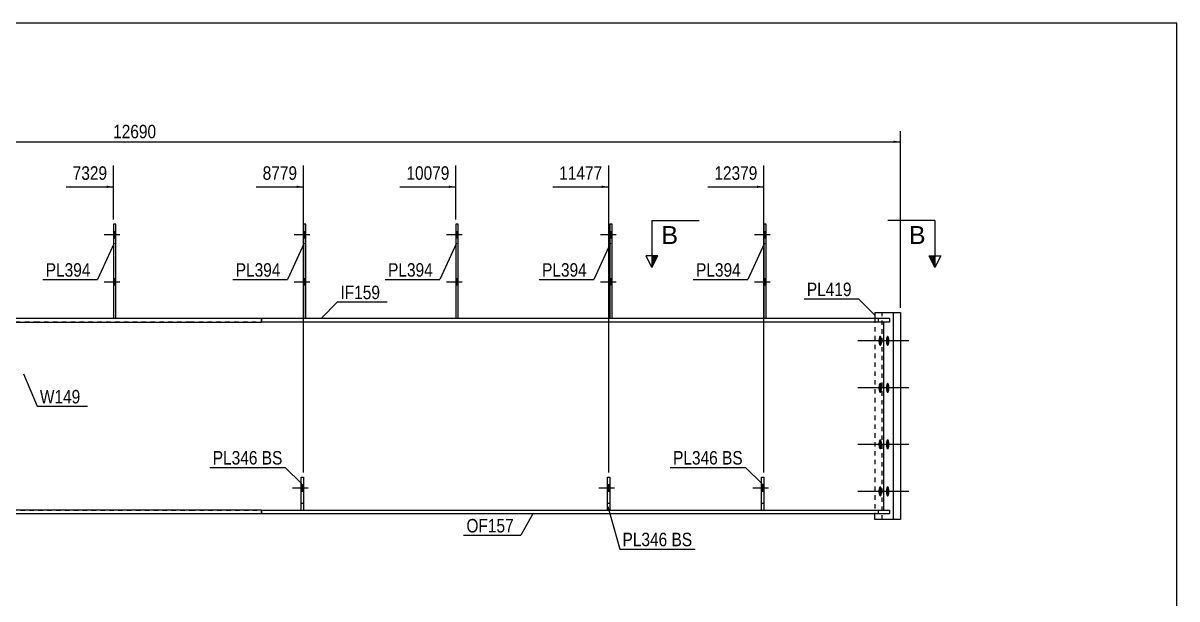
# Model space of a CAD drawing. Header units: millimetres. Extents: x -320 to 83, y -173 to 104.
# Drawn here: x -162.5 to 82.5, y -18.9 to 103.5 of the extents above; entities that cross this region are included whole.
import ezdxf

# ---------------------------------------------------------------- set-up
doc = ezdxf.new("R2010")
doc.units = ezdxf.units.MM
doc.linetypes.add('DXK_LINE_DOT1', pattern=[1.8814, 0.9407, -0.9407])
doc.linetypes.add('DXK_LINE_DOT2', pattern=[3.9198, 1.9599, -1.9599])
doc.styles.add('Arial', font='ARIAL.TTF', dxfattribs={"height": 0.2})
doc.styles.add('Arial Narrow', font='ARIALN.TTF', dxfattribs={"height": 0.2})

# ---------------------------------------------------------------- blocks, each defined once
blk = doc.blocks.new('Unknown-624482571-1210')
at = {"color": 5, "linetype": 'Continuous'}
for p, q in [((82.51, 103.54), (-317.49, 103.54)), ((82.51, -173.46), (82.51, 103.54))]:
    blk.add_line(p, q, dxfattribs=at)
blk = doc.blocks.new('Part-624482571-1328 - 1262')
at = {"color": 2, "linetype": 'Continuous'}
for p, q in [((-70.1, 60.8), (-70.6, 60.8)), ((-70.6, 60.8), (-70.6, 40.8)), ((-70.1, 40.8), (-70.1, 60.8))]:
    blk.add_line(p, q, dxfattribs=at)
at = {"color": 7, "linetype": 'DXK_LINE_DOT1'}
blk.add_line((-70.6, 40.8), (-70.1, 40.8), dxfattribs=at)
blk = doc.blocks.new('Part-624482571-1450 - 1262')
at = {"color": 2, "linetype": 'Continuous'}
for p, q in [((-111.9, 0), (-86.65, 0)), ((-111.9, 0), (-111.9, -0.8)), ((-86.55, 0), (-54.3, 0)), ((-54.2, 0), (-21.6, 0)), ((-21.5, 0), (21.49, 0)), ((21.49, 0), (21.49, -0.8)), ((-86.65, -0.8), (-111.9, -0.8)), ((-54.3, -0.8), (-86.55, -0.8)), ((-21.6, -0.8), (-54.2, -0.8)), ((21.49, -0.8), (-21.5, -0.8))]:
    blk.add_line(p, q, dxfattribs=at)
at = {"color": 7, "linetype": 'DXK_LINE_DOT1'}
blk.add_line((19.11, -0.8), (19.11, 0), dxfattribs=at)
blk = doc.blocks.new('Bolt-624482571-1265 - 1262')
at = {"linetype": 'Continuous'}
for points in [[(-4.7, 57.8), (-4.7, 59.2), (-5.2, 59.2), (-5.2, 57.8)], [(-4.7, 57.8), (-4.7, 59.2), (-5.2, 59.2), (-5.2, 57.8)], [(-4.7, 47.8), (-4.7, 49.2), (-5.2, 49.2), (-5.2, 47.8)], [(-4.7, 47.8), (-4.7, 49.2), (-5.2, 49.2), (-5.2, 47.8)]]:
    blk.add_hatch(color=3, dxfattribs=at).paths.add_polyline_path(points)
at = {"color": 3, "linetype": 'Continuous'}
for p, q in [((-4.7, 59.2), (-5.2, 59.2)), ((-4.7, 59.2), (-5.2, 59.2)), ((-3.9, 58.5), (-7.2, 58.5)), ((-3.9, 58.5), (-7.2, 58.5)), ((-4.7, 57.8), (-5.2, 57.8)), ((-4.7, 57.8), (-5.2, 57.8)), ((-4.7, 49.2), (-5.2, 49.2)), ((-4.7, 49.2), (-5.2, 49.2)), ((-3.9, 48.5), (-7.2, 48.5)), ((-3.9, 48.5), (-7.2, 48.5)), ((-4.7, 47.8), (-5.2, 47.8)), ((-4.7, 47.8), (-5.2, 47.8))]:
    blk.add_line(p, q, dxfattribs=at)
blk = doc.blocks.new('Part-624482571-1395 - 1262')
at = {"color": 2, "linetype": 'Continuous'}
for p, q in [((18.34, 42), (18.34, 40.8)), ((18.34, 42), (23.84, 42)), ((22.26, 42), (22.26, -2)), ((23.84, 42), (23.84, -2)), ((18.34, -2), (18.34, -0.8)), ((23.84, -2), (18.34, -2))]:
    blk.add_line(p, q, dxfattribs=at)
at = {"color": 7, "linetype": 'DXK_LINE_DOT1'}
for p, q in [((19.92, -2), (19.92, 42)), ((18.34, 40.8), (18.34, -0.8))]:
    blk.add_line(p, q, dxfattribs=at)
blk = doc.blocks.new('Bolt-624482571-1268 - 1262')
at = {"linetype": 'Continuous'}
for points in [[(-102.45, 57.8), (-102.45, 59.2), (-102.95, 59.2), (-102.95, 57.8)], [(-102.45, 57.8), (-102.45, 59.2), (-102.95, 59.2), (-102.95, 57.8)], [(-102.45, 47.8), (-102.45, 49.2), (-102.95, 49.2), (-102.95, 47.8)], [(-102.45, 47.8), (-102.45, 49.2), (-102.95, 49.2), (-102.95, 47.8)]]:
    blk.add_hatch(color=3, dxfattribs=at).paths.add_polyline_path(points)
at = {"color": 3, "linetype": 'Continuous'}
for p, q in [((-102.45, 59.2), (-102.95, 59.2)), ((-102.45, 59.2), (-102.95, 59.2)), ((-101.65, 58.5), (-104.95, 58.5)), ((-101.65, 58.5), (-104.95, 58.5)), ((-102.45, 57.8), (-102.95, 57.8)), ((-102.45, 57.8), (-102.95, 57.8)), ((-102.45, 49.2), (-102.95, 49.2)), ((-102.45, 49.2), (-102.95, 49.2)), ((-101.65, 48.5), (-104.95, 48.5)), ((-101.65, 48.5), (-104.95, 48.5)), ((-102.45, 47.8), (-102.95, 47.8)), ((-102.45, 47.8), (-102.95, 47.8))]:
    blk.add_line(p, q, dxfattribs=at)
blk = doc.blocks.new('Bolt-624482571-1518 - 1262')
at = {"linetype": 'Continuous'}
for points in [[(19.9, 36), (19.89, 35.77), (19.87, 35.55), (19.83, 35.35), (19.77, 35.18), (19.71, 35.05), (19.63, 34.95), (19.55, 34.91), (19.47, 34.91), (19.39, 34.95), (19.32, 35.05), (19.25, 35.18), (19.2, 35.35), (19.16, 35.55), (19.13, 35.77), (19.12, 36), (19.13, 36.23), (19.16, 36.45), (19.2, 36.65), (19.25, 36.82), (19.32, 36.95), (19.39, 37.05), (19.47, 37.09), (19.55, 37.09), (19.63, 37.05), (19.71, 36.95), (19.77, 36.82), (19.83, 36.65), (19.87, 36.45), (19.89, 36.23)], [(21.46, 36), (21.45, 35.77), (21.43, 35.55), (21.39, 35.35), (21.34, 35.18), (21.27, 35.05), (21.2, 34.95), (21.12, 34.91), (21.04, 34.91), (20.97, 34.95), (20.89, 35.05), (20.83, 35.18), (20.78, 35.35), (20.74, 35.55), (20.71, 35.77), (20.7, 36), (20.71, 36.23), (20.74, 36.45), (20.78, 36.65), (20.83, 36.82), (20.89, 36.95), (20.97, 37.05), (21.04, 37.09), (21.12, 37.09), (21.2, 37.05), (21.27, 36.95), (21.34, 36.82), (21.39, 36.65), (21.43, 36.45), (21.45, 36.23)], [(19.9, 26), (19.89, 25.77), (19.87, 25.55), (19.83, 25.35), (19.77, 25.18), (19.71, 25.05), (19.63, 24.95), (19.55, 24.91), (19.47, 24.91), (19.39, 24.95), (19.32, 25.05), (19.25, 25.18), (19.2, 25.35), (19.16, 25.55), (19.13, 25.77), (19.12, 26), (19.13, 26.23), (19.16, 26.45), (19.2, 26.65), (19.25, 26.82), (19.32, 26.95), (19.39, 27.05), (19.47, 27.09), (19.55, 27.09), (19.63, 27.05), (19.71, 26.95), (19.77, 26.82), (19.83, 26.65), (19.87, 26.45), (19.89, 26.23)], [(21.46, 26), (21.45, 25.77), (21.43, 25.55), (21.39, 25.35), (21.34, 25.18), (21.27, 25.05), (21.2, 24.95), (21.12, 24.91), (21.04, 24.91), (20.97, 24.95), (20.89, 25.05), (20.83, 25.18), (20.78, 25.35), (20.74, 25.55), (20.71, 25.77), (20.7, 26), (20.71, 26.23), (20.74, 26.45), (20.78, 26.65), (20.83, 26.82), (20.89, 26.95), (20.97, 27.05), (21.04, 27.09), (21.12, 27.09), (21.2, 27.05), (21.27, 26.95), (21.34, 26.82), (21.39, 26.65), (21.43, 26.45), (21.45, 26.23)], [(19.9, 14), (19.89, 13.77), (19.87, 13.55), (19.83, 13.35), (19.77, 13.18), (19.71, 13.05), (19.63, 12.95), (19.55, 12.91), (19.47, 12.91), (19.39, 12.95), (19.32, 13.05), (19.25, 13.18), (19.2, 13.35), (19.16, 13.55), (19.13, 13.77), (19.12, 14), (19.13, 14.23), (19.16, 14.45), (19.2, 14.65), (19.25, 14.82), (19.32, 14.95), (19.39, 15.05), (19.47, 15.09), (19.55, 15.09), (19.63, 15.05), (19.71, 14.95), (19.77, 14.82), (19.83, 14.65), (19.87, 14.45), (19.89, 14.23)], [(21.46, 14), (21.45, 13.77), (21.43, 13.55), (21.39, 13.35), (21.34, 13.18), (21.27, 13.05), (21.2, 12.95), (21.12, 12.91), (21.04, 12.91), (20.97, 12.95), (20.89, 13.05), (20.83, 13.18), (20.78, 13.35), (20.74, 13.55), (20.71, 13.77), (20.7, 14), (20.71, 14.23), (20.74, 14.45), (20.78, 14.65), (20.83, 14.82), (20.89, 14.95), (20.97, 15.05), (21.04, 15.09), (21.12, 15.09), (21.2, 15.05), (21.27, 14.95), (21.34, 14.82), (21.39, 14.65), (21.43, 14.45), (21.45, 14.23)], [(19.9, 4), (19.89, 3.77), (19.87, 3.55), (19.83, 3.35), (19.77, 3.18), (19.71, 3.05), (19.63, 2.95), (19.55, 2.91), (19.47, 2.91), (19.39, 2.95), (19.32, 3.05), (19.25, 3.18), (19.2, 3.35), (19.16, 3.55), (19.13, 3.77), (19.12, 4), (19.13, 4.23), (19.16, 4.45), (19.2, 4.65), (19.25, 4.82), (19.32, 4.95), (19.39, 5.05), (19.47, 5.09), (19.55, 5.09), (19.63, 5.05), (19.71, 4.95), (19.77, 4.82), (19.83, 4.65), (19.87, 4.45), (19.89, 4.23)], [(21.46, 4), (21.45, 3.77), (21.43, 3.55), (21.39, 3.35), (21.34, 3.18), (21.27, 3.05), (21.2, 2.95), (21.12, 2.91), (21.04, 2.91), (20.97, 2.95), (20.89, 3.05), (20.83, 3.18), (20.78, 3.35), (20.74, 3.55), (20.71, 3.77), (20.7, 4), (20.71, 4.23), (20.74, 4.45), (20.78, 4.65), (20.83, 4.82), (20.89, 4.95), (20.97, 5.05), (21.04, 5.09), (21.12, 5.09), (21.2, 5.05), (21.27, 4.95), (21.34, 4.82), (21.39, 4.65), (21.43, 4.45), (21.45, 4.23)]]:
    blk.add_hatch(color=3, dxfattribs=at).paths.add_polyline_path(points)
at = {"color": 3, "linetype": 'Continuous'}
for p, q in [((24, 36), (14.77, 36)), ((25.57, 36), (16.34, 36)), ((24, 26), (14.77, 26)), ((25.57, 26), (16.34, 26)), ((24, 14), (14.77, 14)), ((25.57, 14), (16.34, 14)), ((24, 4), (14.77, 4)), ((25.57, 4), (16.34, 4))]:
    blk.add_line(p, q, dxfattribs=at)
blk = doc.blocks.new('Bolt-624482571-1269 - 1262')
at = {"linetype": 'Continuous'}
for points in [[(-142.8, 57.8), (-142.8, 59.2), (-143.3, 59.2), (-143.3, 57.8)], [(-142.8, 57.8), (-142.8, 59.2), (-143.3, 59.2), (-143.3, 57.8)], [(-142.8, 47.8), (-142.8, 49.2), (-143.3, 49.2), (-143.3, 47.8)], [(-142.8, 47.8), (-142.8, 49.2), (-143.3, 49.2), (-143.3, 47.8)]]:
    blk.add_hatch(color=3, dxfattribs=at).paths.add_polyline_path(points)
at = {"color": 3, "linetype": 'Continuous'}
for p, q in [((-142.8, 59.2), (-143.3, 59.2)), ((-142.8, 59.2), (-143.3, 59.2)), ((-142, 58.5), (-145.3, 58.5)), ((-142, 58.5), (-145.3, 58.5)), ((-142.8, 57.8), (-143.3, 57.8)), ((-142.8, 57.8), (-143.3, 57.8)), ((-142.8, 49.2), (-143.3, 49.2)), ((-142.8, 49.2), (-143.3, 49.2)), ((-142, 48.5), (-145.3, 48.5)), ((-142, 48.5), (-145.3, 48.5)), ((-142.8, 47.8), (-143.3, 47.8)), ((-142.8, 47.8), (-143.3, 47.8))]:
    blk.add_line(p, q, dxfattribs=at)
blk = doc.blocks.new('Part-624482571-1648 - 1262')
at = {"color": 7, "linetype": 'DXK_LINE_DOT1'}
for p, q in [((-103.45, 0), (-103.45, 7)), ((-103.45, 7), (-102.95, 7)), ((-102.95, 7), (-102.95, 0)), ((-103.45, 1.5), (-102.95, 1.5))]:
    blk.add_line(p, q, dxfattribs=at)
blk = doc.blocks.new('Part-624482571-1641 - 1262')
at = {"color": 7, "linetype": 'DXK_LINE_DOT1'}
for p, q in [((-5.7, 0), (-5.7, 7)), ((-5.7, 7), (-5.2, 7)), ((-5.2, 7), (-5.2, 0)), ((-5.7, 1.5), (-5.2, 1.5))]:
    blk.add_line(p, q, dxfattribs=at)
blk = doc.blocks.new('Part-624482571-1653 - 1262')
at = {"color": 2, "linetype": 'Continuous'}
for p, q in [((-103.45, 0), (-103.45, 7)), ((-103.45, 7), (-102.95, 7)), ((-102.95, 7), (-102.95, 0))]:
    blk.add_line(p, q, dxfattribs=at)
blk = doc.blocks.new('Bolt-624482571-1654 - 1262')
at = {"linetype": 'Continuous'}
blk.add_hatch(color=3, dxfattribs=at).paths.add_polyline_path([(-102.95, 4), (-102.95, 5.4), (-103.45, 5.4), (-103.45, 4)])
at = {"color": 3, "linetype": 'Continuous'}
for p, q in [((-102.95, 5.4), (-103.45, 5.4)), ((-102, 4.7), (-105.3, 4.7)), ((-102.95, 4), (-103.45, 4))]:
    blk.add_line(p, q, dxfattribs=at)
blk = doc.blocks.new('Part-624482571-1516 - 1262')
at = {"color": 2, "linetype": 'Continuous'}
for p, q in [((-111.9, 40.8), (-86.65, 40.8)), ((-111.9, 40.8), (-111.9, 40)), ((-86.65, 40), (-111.9, 40)), ((-86.55, 40.8), (-54.3, 40.8)), ((-54.3, 40), (-86.55, 40)), ((-54.2, 40.8), (-21.6, 40.8)), ((-21.6, 40), (-54.2, 40)), ((-21.5, 40.8), (21.49, 40.8)), ((21.49, 40), (-21.5, 40)), ((21.49, 40.8), (21.49, 40))]:
    blk.add_line(p, q, dxfattribs=at)
at = {"color": 7, "linetype": 'DXK_LINE_DOT1'}
blk.add_line((19.11, 40), (19.11, 40.8), dxfattribs=at)
blk = doc.blocks.new('Bolt-624482571-1329 - 1262')
at = {"linetype": 'Continuous'}
for points in [[(-70.1, 57.8), (-70.1, 59.2), (-70.6, 59.2), (-70.6, 57.8)], [(-70.1, 57.8), (-70.1, 59.2), (-70.6, 59.2), (-70.6, 57.8)], [(-70.1, 47.8), (-70.1, 49.2), (-70.6, 49.2), (-70.6, 47.8)], [(-70.1, 47.8), (-70.1, 49.2), (-70.6, 49.2), (-70.6, 47.8)]]:
    blk.add_hatch(color=3, dxfattribs=at).paths.add_polyline_path(points)
at = {"color": 3, "linetype": 'Continuous'}
for p, q in [((-70.1, 59.2), (-70.6, 59.2)), ((-70.1, 59.2), (-70.6, 59.2)), ((-69.3, 58.5), (-72.6, 58.5)), ((-69.3, 58.5), (-72.6, 58.5)), ((-70.1, 57.8), (-70.6, 57.8)), ((-70.1, 57.8), (-70.6, 57.8)), ((-70.1, 49.2), (-70.6, 49.2)), ((-70.1, 49.2), (-70.6, 49.2)), ((-69.3, 48.5), (-72.6, 48.5)), ((-69.3, 48.5), (-72.6, 48.5)), ((-70.1, 47.8), (-70.6, 47.8)), ((-70.1, 47.8), (-70.6, 47.8))]:
    blk.add_line(p, q, dxfattribs=at)
blk = doc.blocks.new('Bolt-624482571-1642 - 1262')
at = {"linetype": 'Continuous'}
blk.add_hatch(color=3, dxfattribs=at).paths.add_polyline_path([(-5.2, 4), (-5.2, 5.4), (-5.7, 5.4), (-5.7, 4)])
at = {"color": 3, "linetype": 'Continuous'}
for p, q in [((-5.2, 5.4), (-5.7, 5.4)), ((-4.25, 4.7), (-7.55, 4.7)), ((-5.2, 4), (-5.7, 4))]:
    blk.add_line(p, q, dxfattribs=at)
blk = doc.blocks.new('Part-624482571-1417 - 1262')
at = {"color": 2, "linetype": 'Continuous'}
for p, q in [((-204.35, -0.8), (-204.35, 0)), ((-159.35, 0), (-204.35, 0)), ((-127, 0), (-159.25, 0)), ((-111.9, 0), (-126.9, 0)), ((-111.9, -0.8), (-111.9, 0)), ((-159.35, -0.8), (-204.35, -0.8)), ((-127, -0.8), (-159.25, -0.8)), ((-111.9, -0.8), (-126.9, -0.8))]:
    blk.add_line(p, q, dxfattribs=at)
blk = doc.blocks.new('Part-624482571-1613 - 1262')
at = {"color": 2, "linetype": 'Continuous'}
for p, q in [((-204.35, 40.8), (-159.35, 40.8)), ((-204.35, 40.8), (-204.35, 40)), ((-204.35, 40), (-159.35, 40)), ((-159.25, 40.8), (-127, 40.8)), ((-159.25, 40), (-127, 40)), ((-126.9, 40.8), (-111.9, 40.8)), ((-126.9, 40), (-111.9, 40)), ((-111.9, 40), (-111.9, 40.8))]:
    blk.add_line(p, q, dxfattribs=at)
blk = doc.blocks.new('Part-624482571-1549 - 1262')
at = {"color": 2, "linetype": 'Continuous'}
for p, q in [((-142.8, 60.8), (-143.3, 60.8)), ((-143.3, 60.8), (-143.3, 40.8)), ((-142.8, 40.8), (-142.8, 60.8))]:
    blk.add_line(p, q, dxfattribs=at)
at = {"color": 7, "linetype": 'DXK_LINE_DOT1'}
blk.add_line((-143.3, 40.8), (-142.8, 40.8), dxfattribs=at)
blk = doc.blocks.new('Part-624482571-1472 - 1262')
at = {"color": 2, "linetype": 'Continuous'}
for p, q in [((-174.35, 40), (-174.35, 0)), ((20.27, 0), (20.27, 40))]:
    blk.add_line(p, q, dxfattribs=at)
at = {"color": 7, "linetype": 'DXK_LINE_DOT1'}
for p, q in [((-159.35, 40), (-174.35, 40)), ((-127, 40), (-159.25, 40)), ((-86.65, 40), (-126.9, 40)), ((-54.3, 40), (-86.55, 40)), ((-21.6, 40), (-54.2, 40)), ((20.27, 40), (-21.5, 40)), ((-174.35, 0), (-159.35, 0)), ((-159.25, 0), (-127, 0)), ((-126.9, 0), (-86.65, 0)), ((-86.55, 0), (-54.3, 0)), ((-54.2, 0), (-21.6, 0)), ((-21.5, 0), (20.27, 0))]:
    blk.add_line(p, q, dxfattribs=at)
blk = doc.blocks.new('Part-624482571-1554 - 1262')
at = {"color": 2, "linetype": 'Continuous'}
for p, q in [((-102.45, 60.8), (-102.95, 60.8)), ((-102.95, 60.8), (-102.95, 40.8)), ((-102.45, 40.8), (-102.45, 60.8))]:
    blk.add_line(p, q, dxfattribs=at)
at = {"color": 7, "linetype": 'DXK_LINE_DOT1'}
blk.add_line((-102.95, 40.8), (-102.45, 40.8), dxfattribs=at)
blk = doc.blocks.new('Part-624482571-1569 - 1262')
at = {"color": 2, "linetype": 'Continuous'}
for p, q in [((-4.7, 60.8), (-5.2, 60.8)), ((-5.2, 60.8), (-5.2, 40.8)), ((-4.7, 40.8), (-4.7, 60.8))]:
    blk.add_line(p, q, dxfattribs=at)
at = {"color": 7, "linetype": 'DXK_LINE_DOT1'}
blk.add_line((-5.2, 40.8), (-4.7, 40.8), dxfattribs=at)
blk = doc.blocks.new('Bolt-624482571-1655 - 1262')
at = {"color": 3, "linetype": 'DXK_LINE_DOT2'}
for p, q in [((-102.95, 5.4), (-103.45, 5.4)), ((-102, 4.7), (-105.3, 4.7)), ((-102.95, 4), (-103.45, 4))]:
    blk.add_line(p, q, dxfattribs=at)
blk = doc.blocks.new('Bolt-624482571-1643 - 1262')
at = {"color": 3, "linetype": 'DXK_LINE_DOT2'}
for p, q in [((-5.2, 5.4), (-5.7, 5.4)), ((-4.4, 4.7), (-5.7, 4.7)), ((-5.2, 4), (-5.7, 4))]:
    blk.add_line(p, q, dxfattribs=at)
blk = doc.blocks.new('Part-624482571-3120 - 1262')
at = {"color": 2, "linetype": 'Continuous'}
for p, q in [((-5.7, 0), (-5.7, 7)), ((-5.7, 7), (-5.2, 7)), ((-5.2, 7), (-5.2, 0))]:
    blk.add_line(p, q, dxfattribs=at)
blk = doc.blocks.new('Part-624482571-5686 - 1262')
at = {"color": 2, "linetype": 'Continuous'}
for p, q in [((-37.4, 60.8), (-37.9, 60.8)), ((-37.9, 60.8), (-37.9, 40.8)), ((-37.4, 40.8), (-37.4, 60.8))]:
    blk.add_line(p, q, dxfattribs=at)
at = {"color": 7, "linetype": 'DXK_LINE_DOT1'}
blk.add_line((-37.9, 40.8), (-37.4, 40.8), dxfattribs=at)
blk = doc.blocks.new('Part-624482571-5687 - 1262')
at = {"color": 7, "linetype": 'DXK_LINE_DOT1'}
for p, q in [((-38.4, 0), (-38.4, 7)), ((-38.4, 7), (-37.9, 7)), ((-37.9, 7), (-37.9, 0)), ((-38.4, 1.5), (-37.9, 1.5))]:
    blk.add_line(p, q, dxfattribs=at)
blk = doc.blocks.new('Part-624482571-5690 - 1262')
at = {"color": 2, "linetype": 'Continuous'}
for p, q in [((-38.4, 0), (-38.4, 7)), ((-38.4, 7), (-37.9, 7)), ((-37.9, 7), (-37.9, 0))]:
    blk.add_line(p, q, dxfattribs=at)
blk = doc.blocks.new('Bolt-624482571-5693 - 1262')
at = {"linetype": 'Continuous'}
for points in [[(-37.4, 57.8), (-37.4, 59.2), (-37.9, 59.2), (-37.9, 57.8)], [(-37.4, 57.8), (-37.4, 59.2), (-37.9, 59.2), (-37.9, 57.8)], [(-37.4, 47.8), (-37.4, 49.2), (-37.9, 49.2), (-37.9, 47.8)], [(-37.4, 47.8), (-37.4, 49.2), (-37.9, 49.2), (-37.9, 47.8)]]:
    blk.add_hatch(color=3, dxfattribs=at).paths.add_polyline_path(points)
at = {"color": 3, "linetype": 'Continuous'}
for p, q in [((-37.4, 59.2), (-37.9, 59.2)), ((-37.4, 59.2), (-37.9, 59.2)), ((-36.6, 58.5), (-39.9, 58.5)), ((-36.6, 58.5), (-39.9, 58.5)), ((-37.4, 57.8), (-37.9, 57.8)), ((-37.4, 57.8), (-37.9, 57.8)), ((-37.4, 49.2), (-37.9, 49.2)), ((-37.4, 49.2), (-37.9, 49.2)), ((-36.6, 48.5), (-39.9, 48.5)), ((-36.6, 48.5), (-39.9, 48.5)), ((-37.4, 47.8), (-37.9, 47.8)), ((-37.4, 47.8), (-37.9, 47.8))]:
    blk.add_line(p, q, dxfattribs=at)
blk = doc.blocks.new('Bolt-624482571-5694 - 1262')
at = {"color": 3, "linetype": 'DXK_LINE_DOT2'}
for p, q in [((-37.9, 5.4), (-38.4, 5.4)), ((-36.95, 4.7), (-40.25, 4.7)), ((-37.9, 4), (-38.4, 4))]:
    blk.add_line(p, q, dxfattribs=at)
blk = doc.blocks.new('Bolt-624482571-5697 - 1262')
at = {"linetype": 'Continuous'}
blk.add_hatch(color=3, dxfattribs=at).paths.add_polyline_path([(-37.9, 4), (-37.9, 5.4), (-38.4, 5.4), (-38.4, 4)])
at = {"color": 3, "linetype": 'Continuous'}
for p, q in [((-37.9, 5.4), (-38.4, 5.4)), ((-36.95, 4.7), (-40.25, 4.7)), ((-37.9, 4), (-38.4, 4))]:
    blk.add_line(p, q, dxfattribs=at)
blk = doc.blocks.new('StraightDimension-624482571-7213 - 1262')
at = {"linetype": 'Continuous'}
blk.add_hatch(color=7, dxfattribs=at).paths.add_polyline_path([(-6.7, 68.98), (-5.2, 68.73), (-6.7, 68.48)])
at = {"color": 7, "linetype": 'Continuous'}
for p, q in [((-5.2, 8), (-5.2, 73.23)), ((-17.09, 68.73), (-5.2, 68.73))]:
    blk.add_line(p, q, dxfattribs=at)
at = {"color": 0}
blk.add_wipeout([(-5.98, 69.63), (-5.98, 73.83), (-16.32, 73.83), (-16.32, 69.63)], dxfattribs=at)
at = {"color": 3, "style": 'Arial Narrow'}
blk.add_text('12379', height=2.863, dxfattribs=at).set_placement((-15.72, 70.23))
blk = doc.blocks.new('StraightDimension-624482571-7214 - 1262')
at = {"linetype": 'Continuous'}
blk.add_hatch(color=7, dxfattribs=at).paths.add_polyline_path([(-39.65, 68.98), (-38.15, 68.73), (-39.65, 68.48)])
at = {"color": 7, "linetype": 'Continuous'}
for p, q in [((-38.15, 8), (-38.15, 73.23)), ((-50.04, 68.73), (-38.15, 68.73))]:
    blk.add_line(p, q, dxfattribs=at)
at = {"color": 0}
blk.add_wipeout([(-38.93, 69.63), (-38.93, 73.83), (-49.27, 73.83), (-49.27, 69.63)], dxfattribs=at)
at = {"color": 3, "style": 'Arial Narrow'}
blk.add_text('11477', height=2.863, dxfattribs=at).set_placement((-48.67, 70.23))
blk = doc.blocks.new('StraightDimension-624482571-7215 - 1262')
at = {"linetype": 'Continuous'}
blk.add_hatch(color=7, dxfattribs=at).paths.add_polyline_path([(-72.1, 68.98), (-70.6, 68.73), (-72.1, 68.48)])
at = {"color": 7, "linetype": 'Continuous'}
for p, q in [((-70.6, 61.8), (-70.6, 73.23)), ((-82.49, 68.73), (-70.6, 68.73))]:
    blk.add_line(p, q, dxfattribs=at)
at = {"color": 0}
blk.add_wipeout([(-71.38, 69.63), (-71.38, 73.83), (-81.72, 73.83), (-81.72, 69.63)], dxfattribs=at)
at = {"color": 3, "style": 'Arial Narrow'}
blk.add_text('10079', height=2.863, dxfattribs=at).set_placement((-81.12, 70.23))
blk = doc.blocks.new('StraightDimension-624482571-7216 - 1262')
at = {"linetype": 'Continuous'}
blk.add_hatch(color=7, dxfattribs=at).paths.add_polyline_path([(-104.45, 68.98), (-102.95, 68.73), (-104.45, 68.48)])
at = {"color": 7, "linetype": 'Continuous'}
for p, q in [((-102.95, 8), (-102.95, 73.23)), ((-113.01, 68.73), (-102.95, 68.73))]:
    blk.add_line(p, q, dxfattribs=at)
at = {"color": 0}
blk.add_wipeout([(-103.73, 69.63), (-103.73, 73.83), (-112.24, 73.83), (-112.24, 69.63)], dxfattribs=at)
at = {"color": 3, "style": 'Arial Narrow'}
blk.add_text('8779', height=2.863, dxfattribs=at).set_placement((-111.64, 70.23))
blk = doc.blocks.new('StraightDimension-624482571-7217 - 1262')
at = {"linetype": 'Continuous'}
blk.add_hatch(color=7, dxfattribs=at).paths.add_polyline_path([(-144.8, 68.98), (-143.3, 68.73), (-144.8, 68.48)])
at = {"color": 7, "linetype": 'Continuous'}
for p, q in [((-143.3, 61.8), (-143.3, 73.23)), ((-153.36, 68.73), (-143.3, 68.73))]:
    blk.add_line(p, q, dxfattribs=at)
at = {"color": 0}
blk.add_wipeout([(-144.07, 69.63), (-144.07, 73.83), (-152.59, 73.83), (-152.59, 69.63)], dxfattribs=at)
at = {"color": 3, "style": 'Arial Narrow'}
blk.add_text('7329', height=2.863, dxfattribs=at).set_placement((-151.99, 70.23))
blk = doc.blocks.new('StraightDimension-624482571-7347 - 1262')
at = {"linetype": 'Continuous'}
blk.add_hatch(color=7, dxfattribs=at).paths.add_polyline_path([(22.34, 78.55), (23.84, 78.3), (22.34, 78.05)])
at = {"color": 7, "linetype": 'Continuous'}
for p, q in [((23.84, 43), (23.84, 80.55)), ((-301.5, 78.3), (23.84, 78.3))]:
    blk.add_line(p, q, dxfattribs=at)
at = {"color": 0}
blk.add_wipeout([(-133.66, 78.45), (-133.66, 82.65), (-144, 82.65), (-144, 78.45)], dxfattribs=at)
at = {"color": 3, "style": 'Arial Narrow'}
blk.add_text('12690', height=2.863, dxfattribs=at).set_placement((-143.4, 79.05))
blk = doc.blocks.new('Mark-624482571-1512 - 1262')
at = {"color": 0}
blk.add_wipeout([(-86.71, 44.86), (-86.71, 47.86), (-95.12, 47.86), (-95.12, 44.86)], dxfattribs=at)
blk.add_wipeout([(-86.71, 44.86), (-86.71, 47.86), (-95.12, 47.86), (-95.12, 44.86)], dxfattribs=at)
at = {"color": 7, "linetype": 'Continuous'}
for p, q in [((-99.25, 40.73), (-95.72, 44.26)), ((-95.72, 44.26), (-85.21, 44.26))]:
    blk.add_line(p, q, dxfattribs=at)
at = {"color": 3, "style": 'Arial Narrow'}
blk.add_text('IF159', height=2.863, dxfattribs=at).set_placement((-95.12, 44.86))
blk = doc.blocks.new('SectionMark-624482571-1861 - 1262')
at = {"linetype": 'Continuous'}
for points in [[(-28.97, 54.08), (-27.72, 54.08), (-28.97, 51.58)], [(29.87, 54.08), (31.12, 54.08), (31.12, 51.58)]]:
    blk.add_hatch(color=30, dxfattribs=at).paths.add_polyline_path(points)
at = {"color": 30, "linetype": 'Continuous'}
for p, q in [((-28.97, 61.58), (-28.97, 51.58)), ((31.12, 61.58), (31.12, 51.58)), ((-28.97, 51.58), (-30.22, 54.08)), ((-27.72, 54.08), (-30.22, 54.08)), ((-28.97, 51.58), (-27.72, 54.08)), ((29.87, 54.08), (32.37, 54.08)), ((31.12, 51.58), (29.87, 54.08)), ((32.37, 54.08), (31.12, 51.58))]:
    blk.add_line(p, q, dxfattribs=at)
at = {"color": 0, "linetype": 'Continuous'}
for points in [[(-23.42, 56.58), (-23.42, 60.58), (-26.97, 60.58), (-26.97, 56.58)], [(29.12, 56.58), (29.12, 60.58), (25.57, 60.58), (25.57, 56.58)]]:
    blk.add_wipeout(points, dxfattribs=at)
at = {"color": 30, "linetype": 'Continuous'}
for p, q in [((-28.97, 61.58), (-18.97, 61.58)), ((31.12, 61.58), (21.12, 61.58))]:
    blk.add_line(p, q, dxfattribs=at)
at = {"color": 96, "linetype": 'Continuous', "style": 'Arial'}
for p in [(-26.97, 56.58), (25.57, 56.58)]:
    blk.add_text('B', height=3.82, dxfattribs=at).set_placement(p)
blk = doc.blocks.new('Mark-624482571-1324 - 1262')
at = {"color": 7, "linetype": 'Continuous'}
blk.add_line((-70.47, 56.77), (-74.01, 49.04), dxfattribs=at)
at = {"color": 0}
blk.add_wipeout([(-75.51, 49.64), (-75.51, 52.64), (-85.01, 52.64), (-85.01, 49.64)], dxfattribs=at)
blk.add_wipeout([(-75.51, 49.64), (-75.51, 52.64), (-85.01, 52.64), (-85.01, 49.64)], dxfattribs=at)
at = {"color": 7, "linetype": 'Continuous'}
blk.add_line((-85.61, 49.04), (-74.01, 49.04), dxfattribs=at)
at = {"color": 3, "style": 'Arial Narrow'}
blk.add_text('PL394', height=2.863, dxfattribs=at).set_placement((-85.01, 49.64))
blk = doc.blocks.new('Mark-624482571-1391 - 1262')
at = {"color": 7, "linetype": 'Continuous'}
blk.add_line((18.45, 41.38), (14.92, 44.91), dxfattribs=at)
at = {"color": 0}
blk.add_wipeout([(13.42, 45.51), (13.42, 48.51), (3.92, 48.51), (3.92, 45.51)], dxfattribs=at)
blk.add_wipeout([(13.42, 45.51), (13.42, 48.51), (3.92, 48.51), (3.92, 45.51)], dxfattribs=at)
at = {"color": 7, "linetype": 'Continuous'}
blk.add_line((3.32, 44.91), (14.92, 44.91), dxfattribs=at)
at = {"color": 3, "style": 'Arial Narrow'}
blk.add_text('PL419', height=2.863, dxfattribs=at).set_placement((3.92, 45.51))
blk = doc.blocks.new('Mark-624482571-1468 - 1262')
at = {"color": 0}
blk.add_wipeout([(-150.36, 22.7), (-150.36, 25.7), (-158.95, 25.7), (-158.95, 22.7)], dxfattribs=at)
blk.add_wipeout([(-150.36, 22.7), (-150.36, 25.7), (-158.95, 25.7), (-158.95, 22.7)], dxfattribs=at)
at = {"color": 7, "linetype": 'Continuous'}
for p, q in [((-162.45, 29.02), (-159.55, 22.1)), ((-159.55, 22.1), (-148.86, 22.1))]:
    blk.add_line(p, q, dxfattribs=at)
at = {"color": 3, "style": 'Arial Narrow'}
blk.add_text('W149', height=2.863, dxfattribs=at).set_placement((-158.95, 22.7))
blk = doc.blocks.new('Mark-624482571-1545 - 1262')
at = {"color": 7, "linetype": 'Continuous'}
blk.add_line((-143.17, 56.77), (-146.71, 49.04), dxfattribs=at)
at = {"color": 0}
blk.add_wipeout([(-148.21, 49.64), (-148.21, 52.64), (-157.71, 52.64), (-157.71, 49.64)], dxfattribs=at)
blk.add_wipeout([(-148.21, 49.64), (-148.21, 52.64), (-157.71, 52.64), (-157.71, 49.64)], dxfattribs=at)
at = {"color": 7, "linetype": 'Continuous'}
blk.add_line((-158.31, 49.04), (-146.71, 49.04), dxfattribs=at)
at = {"color": 3, "style": 'Arial Narrow'}
blk.add_text('PL394', height=2.863, dxfattribs=at).set_placement((-157.71, 49.64))
blk = doc.blocks.new('Mark-624482571-1550 - 1262')
at = {"color": 7, "linetype": 'Continuous'}
blk.add_line((-102.82, 56.77), (-106.36, 49.04), dxfattribs=at)
at = {"color": 0}
blk.add_wipeout([(-107.86, 49.64), (-107.86, 52.64), (-117.36, 52.64), (-117.36, 49.64)], dxfattribs=at)
blk.add_wipeout([(-107.86, 49.64), (-107.86, 52.64), (-117.36, 52.64), (-117.36, 49.64)], dxfattribs=at)
at = {"color": 7, "linetype": 'Continuous'}
blk.add_line((-117.96, 49.04), (-106.36, 49.04), dxfattribs=at)
at = {"color": 3, "style": 'Arial Narrow'}
blk.add_text('PL394', height=2.863, dxfattribs=at).set_placement((-117.36, 49.64))
blk = doc.blocks.new('Mark-624482571-1565 - 1262')
at = {"color": 7, "linetype": 'Continuous'}
blk.add_line((-5.07, 56.77), (-8.61, 49.04), dxfattribs=at)
at = {"color": 0}
blk.add_wipeout([(-10.11, 49.64), (-10.11, 52.64), (-19.61, 52.64), (-19.61, 49.64)], dxfattribs=at)
blk.add_wipeout([(-10.11, 49.64), (-10.11, 52.64), (-19.61, 52.64), (-19.61, 49.64)], dxfattribs=at)
at = {"color": 7, "linetype": 'Continuous'}
blk.add_line((-20.21, 49.04), (-8.61, 49.04), dxfattribs=at)
at = {"color": 3, "style": 'Arial Narrow'}
blk.add_text('PL394', height=2.863, dxfattribs=at).set_placement((-19.61, 49.64))
blk = doc.blocks.new('MarkSet-624482571-5589 - 1262')
at = {"color": 0}
blk.add_wipeout([(-14.99, 9.71), (-14.99, 12.71), (-24.49, 12.71), (-24.49, 9.71)], dxfattribs=at)
blk.add_wipeout([(-14.99, 9.71), (-14.99, 12.71), (-24.49, 12.71), (-24.49, 9.71)], dxfattribs=at)
blk.add_wipeout([(-9.71, 9.71), (-9.71, 12.71), (-14.09, 12.71), (-14.09, 9.71)], dxfattribs=at)
blk.add_wipeout([(-9.71, 9.71), (-9.71, 12.71), (-14.09, 12.71), (-14.09, 9.71)], dxfattribs=at)
at = {"color": 7, "linetype": 'Continuous'}
for p in [(-25.09, 9.11), (-5.57, 5.57)]:
    blk.add_line(p, (-9.11, 9.11), dxfattribs=at)
at = {"color": 3, "style": 'Arial Narrow'}
for s, p in [('PL346', (-24.49, 9.71)), ('BS', (-14.09, 9.71))]:
    blk.add_text(s, height=2.863, dxfattribs=at).set_placement(p)
blk = doc.blocks.new('Mark-624482571-5594 - 1262')
at = {"color": 7, "linetype": 'Continuous'}
blk.add_line((-54.29, -0.8), (-56.82, -5.32), dxfattribs=at)
at = {"color": 0}
blk.add_wipeout([(-58.32, -4.72), (-58.32, -1.72), (-68.37, -1.72), (-68.37, -4.72)], dxfattribs=at)
blk.add_wipeout([(-58.32, -4.72), (-58.32, -1.72), (-68.37, -1.72), (-68.37, -4.72)], dxfattribs=at)
at = {"color": 7, "linetype": 'Continuous'}
blk.add_line((-68.97, -5.32), (-56.82, -5.32), dxfattribs=at)
at = {"color": 3, "style": 'Arial Narrow'}
blk.add_text('OF157', height=2.863, dxfattribs=at).set_placement((-68.37, -4.72))
blk = doc.blocks.new('MarkSet-624482571-5609 - 1262')
at = {"color": 0}
blk.add_wipeout([(-112.74, 9.71), (-112.74, 12.71), (-122.24, 12.71), (-122.24, 9.71)], dxfattribs=at)
blk.add_wipeout([(-112.74, 9.71), (-112.74, 12.71), (-122.24, 12.71), (-122.24, 9.71)], dxfattribs=at)
blk.add_wipeout([(-107.46, 9.71), (-107.46, 12.71), (-111.84, 12.71), (-111.84, 9.71)], dxfattribs=at)
blk.add_wipeout([(-107.46, 9.71), (-107.46, 12.71), (-111.84, 12.71), (-111.84, 9.71)], dxfattribs=at)
at = {"color": 7, "linetype": 'Continuous'}
for p in [(-122.84, 9.11), (-103.32, 5.57)]:
    blk.add_line(p, (-106.86, 9.11), dxfattribs=at)
at = {"color": 3, "style": 'Arial Narrow'}
for s, p in [('PL346', (-122.24, 9.71)), ('BS', (-111.84, 9.71))]:
    blk.add_text(s, height=2.863, dxfattribs=at).set_placement(p)
blk = doc.blocks.new('MarkSet-624482571-5756 - 1262')
at = {"color": 0}
blk.add_wipeout([(-25.72, -7.65), (-25.72, -4.65), (-35.22, -4.65), (-35.22, -7.65)], dxfattribs=at)
blk.add_wipeout([(-25.72, -7.65), (-25.72, -4.65), (-35.22, -4.65), (-35.22, -7.65)], dxfattribs=at)
at = {"color": 7, "linetype": 'Continuous'}
blk.add_line((-38.31, 0.77), (-35.82, -8.25), dxfattribs=at)
at = {"color": 0}
blk.add_wipeout([(-20.43, -7.65), (-20.43, -4.65), (-24.82, -4.65), (-24.82, -7.65)], dxfattribs=at)
blk.add_wipeout([(-20.43, -7.65), (-20.43, -4.65), (-24.82, -4.65), (-24.82, -7.65)], dxfattribs=at)
at = {"color": 7, "linetype": 'Continuous'}
blk.add_line((-35.82, -8.25), (-19.83, -8.25), dxfattribs=at)
at = {"color": 3, "style": 'Arial Narrow'}
for s, p in [('PL346', (-35.22, -7.65)), ('BS', (-24.82, -7.65))]:
    blk.add_text(s, height=2.863, dxfattribs=at).set_placement(p)
blk = doc.blocks.new('Mark-624482571-5761 - 1262')
at = {"color": 7, "linetype": 'Continuous'}
blk.add_line((-37.77, 56.77), (-41.31, 49.04), dxfattribs=at)
at = {"color": 0}
blk.add_wipeout([(-42.81, 49.64), (-42.81, 52.64), (-52.31, 52.64), (-52.31, 49.64)], dxfattribs=at)
blk.add_wipeout([(-42.81, 49.64), (-42.81, 52.64), (-52.31, 52.64), (-52.31, 49.64)], dxfattribs=at)
at = {"color": 7, "linetype": 'Continuous'}
blk.add_line((-52.91, 49.04), (-41.31, 49.04), dxfattribs=at)
at = {"color": 3, "style": 'Arial Narrow'}
blk.add_text('PL394', height=2.863, dxfattribs=at).set_placement((-52.31, 49.64))

msp = doc.modelspace()

# ---------------------------------------------------------------- block references
for name in ['Unknown-624482571-1210', 'Bolt-624482571-1269 - 1262', 'Part-624482571-1549 - 1262', 'Bolt-624482571-1268 - 1262', 'Part-624482571-1554 - 1262', 'Bolt-624482571-1329 - 1262', 'Part-624482571-1328 - 1262', 'Bolt-624482571-5693 - 1262', 'Part-624482571-5686 - 1262', 'Bolt-624482571-1265 - 1262', 'Part-624482571-1569 - 1262', 'Part-624482571-1395 - 1262', 'Part-624482571-1613 - 1262', 'Part-624482571-1472 - 1262', 'Part-624482571-1516 - 1262', 'Bolt-624482571-1518 - 1262', 'Bolt-624482571-1654 - 1262', 'Bolt-624482571-1655 - 1262', 'Part-624482571-1648 - 1262', 'Part-624482571-1653 - 1262', 'Bolt-624482571-5694 - 1262', 'Bolt-624482571-5697 - 1262', 'Part-624482571-5687 - 1262', 'Part-624482571-5690 - 1262', 'Bolt-624482571-1642 - 1262', 'Part-624482571-1641 - 1262', 'Part-624482571-3120 - 1262', 'Bolt-624482571-1643 - 1262', 'Part-624482571-1417 - 1262', 'Part-624482571-1450 - 1262']:
    msp.add_blockref(name, (0, 0))

# ---------------------------------------------------------------- next in the draw order: block references
for name in ['StraightDimension-624482571-7217 - 1262', 'StraightDimension-624482571-7216 - 1262', 'StraightDimension-624482571-7215 - 1262', 'StraightDimension-624482571-7214 - 1262', 'StraightDimension-624482571-7213 - 1262', 'Mark-624482571-1468 - 1262', 'MarkSet-624482571-5756 - 1262', 'Mark-624482571-5594 - 1262']:
    msp.add_blockref(name, (0, 0))

# ---------------------------------------------------------------- next in the draw order: block references
for name in ['StraightDimension-624482571-7347 - 1262', 'MarkSet-624482571-5609 - 1262', 'MarkSet-624482571-5589 - 1262']:
    msp.add_blockref(name, (0, 0))

# ---------------------------------------------------------------- next in the draw order: block references
for name in ['SectionMark-624482571-1861 - 1262', 'Mark-624482571-1545 - 1262', 'Mark-624482571-1550 - 1262', 'Mark-624482571-5761 - 1262', 'Mark-624482571-1512 - 1262', 'Mark-624482571-1391 - 1262']:
    msp.add_blockref(name, (0, 0))

# ---------------------------------------------------------------- next in the draw order: block references
for name in ['Mark-624482571-1324 - 1262', 'Mark-624482571-1565 - 1262']:
    msp.add_blockref(name, (0, 0))

doc.saveas('drawing.dxf')
